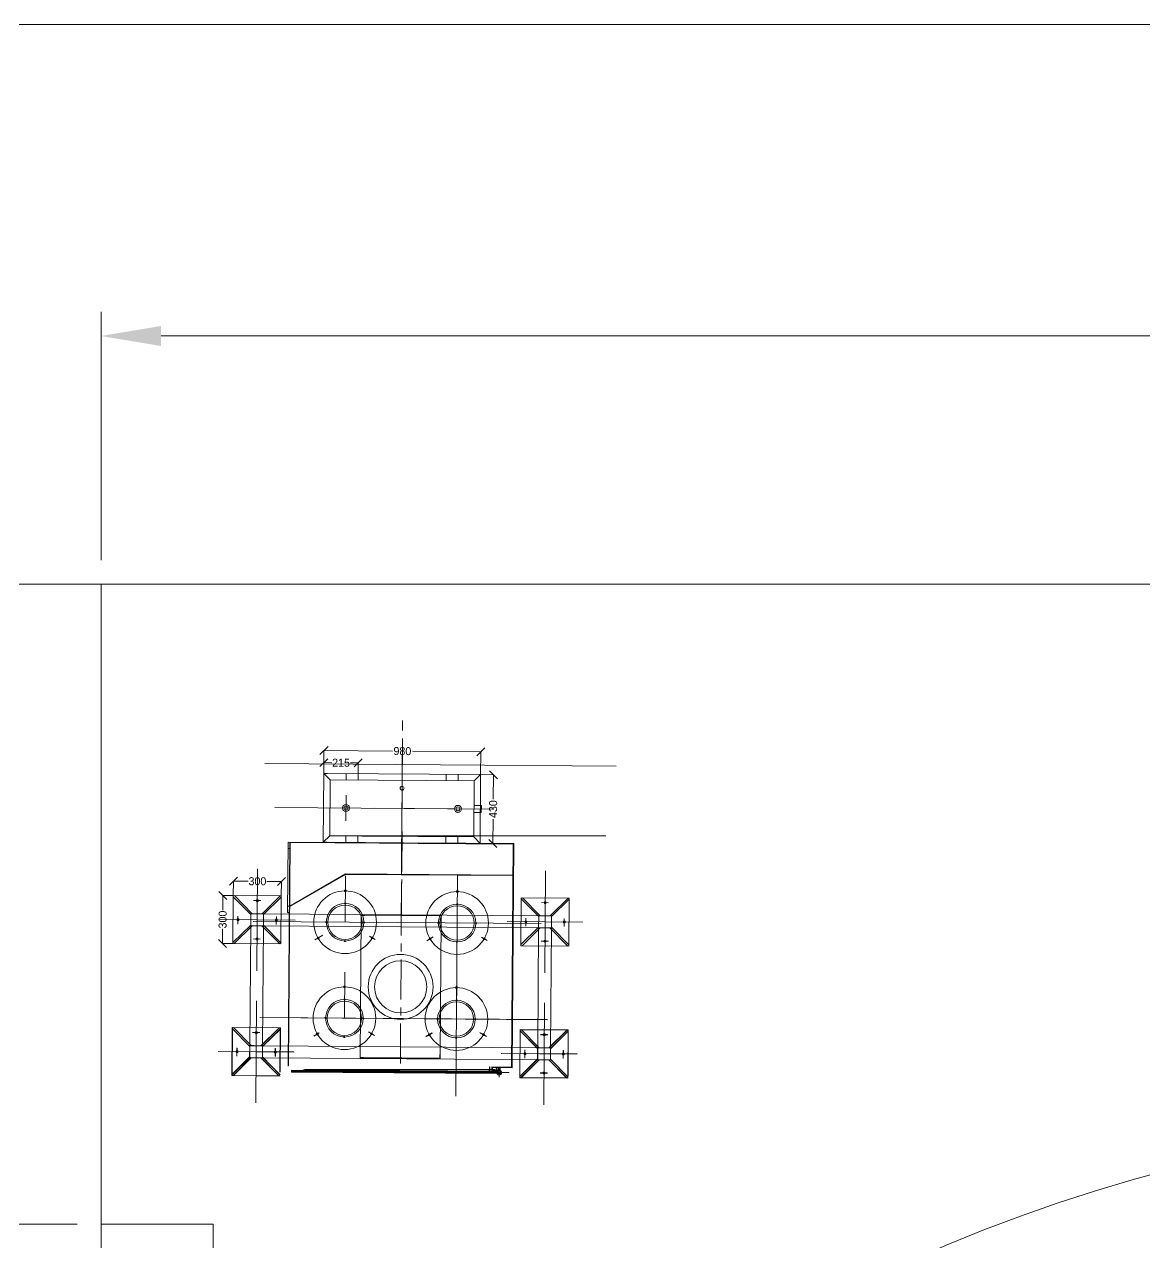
# Model space of a CAD drawing. Header units: inches. Extents: x 702888 to 852715, y 9845 to 271320.
# Drawn here: x 778733 to 785736, y 263037 to 270649 of the extents above; entities that cross this region are included whole.
import ezdxf

# ---------------------------------------------------------------- set-up
doc = ezdxf.new("R2010")
doc.units = ezdxf.units.IN
doc.header["$MEASUREMENT"] = 0
doc.header["$PDMODE"] = 34
doc.linetypes.add('CENTERX2', pattern=[4, 2.5, -0.5, 0.5, -0.5])
doc.linetypes.add('DASHED2', pattern=[0.375, 0.25, -0.125])
doc.layers.get('0').update_dxf_attribs({"lineweight": 5})
doc.layers.get('Defpoints').update_dxf_attribs({"lineweight": 5})
for name, color, linetype, lineweight in [('AM_5', 3, 'Continuous', 15), ('chain', 2, 'Continuous', 5), ('SHOP LAYOUT', 8, 'Continuous', 5)]:
    doc.layers.add(name, color=color, linetype=linetype, lineweight=lineweight)
doc.styles.add('s', font='simplex.shx', dxfattribs={"width": 0.8})
doc.dimstyles.new('mahesh$0', dxfattribs={"dimscale": 150, "dimtxt": 3, "dimasz": 2.5, "dimexe": 1, "dimexo": 1, "dimgap": 1, "dimtad": 1, "dimdec": 1, "dimzin": 12, "dimtxsty": 's', "dimcen": 2.5, "dimclrd": 1, "dimclre": 1, "dimclrt": 1, "dimadec": 0, "dimazin": 3, "dimtfac": 1, "dimtdec": 1, "dimtmove": 0, "dimatfit": 3, "dimfxl": 1, "dimlwd": 13, "dimlwe": 13, "dimarcsym": 0})
doc.dimstyles.get("Standard").update_dxf_attribs({"dimtxt": 0.18, "dimasz": 0.18, "dimexe": 0.18, "dimexo": 0.0625, "dimgap": 0.09, "dimtad": 0, "dimdec": 3, "dimzin": 0, "dimdsep": 46, "dimtxsty": 'Standard', "dimblk": 'OBLIQUE', "dimcen": 0.09, "dimadec": 0, "dimazin": 0, "dimtfac": 1, "dimtdec": 3, "dimtofl": 0, "dimtmove": 0, "dimatfit": 3, "dimfxl": 1, "dimtolj": 1, "dimtzin": 0, "dimarcsym": 0})

# ---------------------------------------------------------------- blocks, each defined once
blk = doc.blocks.new('_Oblique')
at = {"color": 0, "linetype": 'ByBlock', "lineweight": -2}
blk.add_line((-0.5, -0.5), (0.5, 0.5), dxfattribs=at)
blk = doc.blocks.new('*D443')
at = {"color": 0, "lineweight": -2, "transparency": 16777216}
for p, q in [((68980, 31023.2), (68981.1, 31166.5)), ((68981.1, 31166.3), (69408.5, 31163.1)), ((69961.1, 31158.9), (69533.7, 31162.2)), ((69960, 31015.9), (69961.1, 31159.1))]:
    blk.add_line(p, q, dxfattribs=at)
at = {"layer": 'Defpoints', "color": 0, "transparency": 16777216}
for p in [(69961.1, 31158.9), (68980, 31023.2), (69960, 31015.8)]:
    blk.add_point(p, dxfattribs=at)
at = {"color": 0, "lineweight": -2, "transparency": 16777216, "xscale": 50, "yscale": 50, "zscale": 50}
for p, rotation in [((68981.1, 31166.3), 179.5688046200124), ((69961.1, 31158.9), 359.5688046200124)]:
    blk.add_blockref('_Oblique', p, dxfattribs=dict(at, rotation=rotation))
at = {"color": 0, "transparency": 16777216, "insert": (69471.1, 31162.6), "char_height": 50, "attachment_point": 5, "rotation": 359.5688}
blk.add_mtext('\\A1;980', dxfattribs=at)
blk = doc.blocks.new('*D444')
at = {"color": 0, "lineweight": -2, "transparency": 16777216}
for p, q in [((69960.1, 31015.8), (70040.3, 31015.2)), ((70040.1, 31015.2), (70039, 30862.8)), ((70036.9, 30585.1), (70038, 30737.6)), ((69956.8, 30585.7), (70037, 30585.1))]:
    blk.add_line(p, q, dxfattribs=at)
at = {"layer": 'Defpoints', "color": 0, "transparency": 16777216}
for p in [(69960, 31015.8), (69956.8, 30585.7), (70036.9, 30585.1)]:
    blk.add_point(p, dxfattribs=at)
at = {"color": 0, "lineweight": -2, "transparency": 16777216, "xscale": 50, "yscale": 50, "zscale": 50}
for p, rotation in [((70040.1, 31015.2), 89.56880461999356), ((70036.9, 30585.1), 269.5688046199935)]:
    blk.add_blockref('_Oblique', p, dxfattribs=dict(at, rotation=rotation))
at = {"color": 0, "transparency": 16777216, "insert": (70038.5, 30800.2), "char_height": 50, "attachment_point": 5, "rotation": 89.5688}
blk.add_mtext('\\A1;430', dxfattribs=at)
blk = doc.blocks.new('*D445')
at = {"color": 0, "lineweight": -2, "transparency": 16777216}
for p, q in [((68980, 31023.2), (68980.5, 31090.8)), ((68980.5, 31090.6), (69029.6, 31090.3)), ((69195.5, 31089.1), (69146.4, 31089.4)), ((69195, 31021.6), (69195.5, 31089.3))]:
    blk.add_line(p, q, dxfattribs=at)
at = {"layer": 'Defpoints', "color": 0, "transparency": 16777216}
for p in [(68980.5, 31090.6), (68980, 31023.2), (69195, 31021.6)]:
    blk.add_point(p, dxfattribs=at)
at = {"color": 0, "lineweight": -2, "transparency": 16777216, "xscale": 50, "yscale": 50, "zscale": 50}
for p, rotation in [((68980.5, 31090.6), 179.5870625679276), ((69195.5, 31089.1), 359.5870625679277)]:
    blk.add_blockref('_Oblique', p, dxfattribs=dict(at, rotation=rotation))
at = {"color": 0, "transparency": 16777216, "insert": (69088, 31089.9), "char_height": 50, "attachment_point": 5, "rotation": 359.58706}
blk.add_mtext('\\A1;215', dxfattribs=at)
blk = doc.blocks.new('*D436')
at = {"color": 0, "lineweight": -2, "transparency": 16777216}
for p, q in [((68348.6, 30260.1), (68348, 30168.5)), ((68414.3, 30259.6), (68348.4, 30260.1)), ((68346.4, 29960.1), (68347.1, 30051.6)), ((68412.2, 29959.6), (68346.3, 29960.1))]:
    blk.add_line(p, q, dxfattribs=at)
at = {"layer": 'Defpoints', "color": 0, "transparency": 16777216}
for p in [(68414.4, 30259.6), (68346.4, 29960.1), (68412.2, 29959.6)]:
    blk.add_point(p, dxfattribs=at)
at = {"color": 0, "lineweight": -2, "transparency": 16777216, "xscale": 50, "yscale": 50, "zscale": 50}
for p, rotation in [((68348.6, 30260.1), 89.58706255794077), ((68346.4, 29960.1), 269.5870625579408)]:
    blk.add_blockref('_Oblique', p, dxfattribs=dict(at, rotation=rotation))
at = {"color": 0, "transparency": 16777216, "insert": (68347.5, 30110.1), "char_height": 50, "attachment_point": 5, "rotation": 89.58706}
blk.add_mtext('\\A1;300', dxfattribs=at)
blk = doc.blocks.new('*D404')
at = {"color": 0, "lineweight": -2, "transparency": 16777216}
for p, q in [((68414.4, 30259.6), (68415, 30350.4)), ((68415, 30350.3), (68506.6, 30349.6)), ((68715, 30348.1), (68623.5, 30348.8)), ((68714.4, 30257.5), (68715, 30348.3))]:
    blk.add_line(p, q, dxfattribs=at)
at = {"layer": 'Defpoints', "color": 0, "transparency": 16777216}
for p in [(68415, 30350.3), (68414.4, 30259.6), (68714.4, 30257.4)]:
    blk.add_point(p, dxfattribs=at)
at = {"color": 0, "lineweight": -2, "transparency": 16777216, "xscale": 50, "yscale": 50, "zscale": 50}
for p, rotation in [((68415, 30350.3), 179.5870625679276), ((68715, 30348.1), 359.5870625679277)]:
    blk.add_blockref('_Oblique', p, dxfattribs=dict(at, rotation=rotation))
at = {"color": 0, "transparency": 16777216, "insert": (68565, 30349.2), "char_height": 50, "attachment_point": 5, "rotation": 359.58706}
blk.add_mtext('\\A1;300', dxfattribs=at)
blk = doc.blocks.new('*D449')
at = {"layer": 'AM_5', "color": 1, "lineweight": 13, "transparency": 16777216}
for p, q in [((67437.6, 32206.2), (63847.7, 32206.2)), ((63997.7, 28581.2), (63997.7, 31831.2)), ((67437.6, 28206.2), (63847.7, 28206.2))]:
    blk.add_line(p, q, dxfattribs=at)
at = {"layer": 'AM_5', "color": 1, "transparency": 16777216}
for points in [[(63935.2, 31831.2), (64060.2, 31831.2), (63997.7, 32206.2)], [(63935.2, 28581.2), (64060.2, 28581.2), (63997.7, 28206.2)]]:
    blk.add_solid(points, dxfattribs=at)
at = {"layer": 'Defpoints', "color": 0, "transparency": 16777216}
for p in [(63997.7, 32206.2), (67587.6, 32206.2), (67587.6, 28206.2)]:
    blk.add_point(p, dxfattribs=at)
at = {"layer": 'AM_5', "color": 1, "transparency": 16777216, "insert": (63622.7, 30206.2), "char_height": 450, "attachment_point": 5, "rotation": 90, "style": 's'}
blk.add_mtext('4000', dxfattribs=at)
blk = doc.blocks.new('*D417')
at = {"layer": 'AM_5', "color": 1, "lineweight": 13, "transparency": 16777216}
for p, q in [((67587.6, 32356.2), (67587.6, 33906.8)), ((84945.6, 32356.2), (84945.6, 33906.8)), ((67962.6, 33756.8), (84570.6, 33756.8))]:
    blk.add_line(p, q, dxfattribs=at)
at = {"layer": 'AM_5', "color": 1, "transparency": 16777216}
for points in [[(67962.6, 33819.3), (67962.6, 33694.3), (67587.6, 33756.8)], [(84570.6, 33819.3), (84570.6, 33694.3), (84945.6, 33756.8)]]:
    blk.add_solid(points, dxfattribs=at)
at = {"layer": 'Defpoints', "color": 0, "transparency": 16777216}
for p in [(84945.6, 33756.8), (67587.6, 32206.2), (84945.6, 32206.2)]:
    blk.add_point(p, dxfattribs=at)
at = {"layer": 'AM_5', "color": 1, "transparency": 16777216, "insert": (76266.6, 34131.8), "char_height": 450, "attachment_point": 5, "style": 's'}
blk.add_mtext('17358', dxfattribs=at)
blk = doc.blocks.new('*D423')
at = {"layer": 'AM_5', "color": 1, "lineweight": 13, "transparency": 16777216}
for p, q in [((955.6, 28356.2), (955.6, 35854.2)), ((101808.6, 28356.2), (101808.6, 35854.2)), ((1330.6, 35704.2), (101433.6, 35704.2))]:
    blk.add_line(p, q, dxfattribs=at)
at = {"layer": 'AM_5', "color": 1, "transparency": 16777216}
for points in [[(1330.6, 35766.7), (1330.6, 35641.7), (955.6, 35704.2)], [(101433.6, 35766.7), (101433.6, 35641.7), (101808.6, 35704.2)]]:
    blk.add_solid(points, dxfattribs=at)
at = {"layer": 'Defpoints', "color": 0, "transparency": 16777216}
for p in [(101808.6, 35704.2), (955.6, 28206.2), (101808.6, 28206.2)]:
    blk.add_point(p, dxfattribs=at)
at = {"layer": 'AM_5', "color": 1, "transparency": 16777216, "insert": (51382.1, 36079.2), "char_height": 450, "attachment_point": 5, "style": 's'}
blk.add_mtext('100853', dxfattribs=at)
blk = doc.blocks.new('A$C76b9bb42')
at = {"color": 6}
blk.add_line((955.5667, 32206.1859), (105808.5667, 32206.1859), dxfattribs=at)
at = {"linetype": 'DASHED2', "ltscale": 300}
blk.add_line((67587.5667, 32206.1859), (955.5667, 32206.1859), dxfattribs=at)
for p, q in [((67587.5667, 28206.1859), (67587.5667, 32206.1859)), ((69465.4668, 30404.8024), (69471.2579, 31208.3248)), ((68980.027, 31023.1794), (68976.791, 30593.1916)), ((69003.9308, 31022.9995), (68980.027, 31023.1794)), ((69019.7249, 30982.8795), (68980.027, 31023.1794)), ((69959.9993, 31015.8043), (69003.9308, 31022.9995)), ((69120.0231, 31022.1258), (69119.722, 30982.127)), ((69195.0177, 31021.5614), (69194.7167, 30981.5626)), ((69745.0054, 31017.4223), (69744.7043, 30977.4234)), ((69820.0024, 31016.8579), (69819.6982, 30976.859)), ((69919.6994, 30976.1064), (69959.9993, 31015.8043)), ((69959.8194, 30991.9005), (69956.9426, 30609.6452)), ((69959.8194, 30991.9005), (69959.9993, 31015.8043)), ((69019.7249, 30982.8795), (69017.0909, 30632.8895)), ((69019.7249, 30982.8795), (69017.0909, 30632.8895)), ((69019.7249, 30982.8795), (69017.0909, 30632.8895)), ((69919.6994, 30976.1064), (69019.7249, 30982.8795)), ((69919.6994, 30976.1064), (69917.0654, 30626.1163)), ((69919.6994, 30976.1064), (69917.0654, 30626.1163)), ((69119.012, 30887.778), (69117.7981, 30726.4858)), ((70022.1023, 30800.3308), (68673.9062, 30810.4772)), ((70039.8589, 30800.1971), (69298.8885, 30805.7736)), ((69918.4431, 30779.1103), (69964.4418, 30778.7641)), ((69918.7742, 30823.109), (69964.7729, 30822.7629)), ((69964.7729, 30822.7629), (69964.4418, 30778.7641)), ((68976.791, 30593.1916), (69017.0909, 30632.8895)), ((69217.0852, 30631.3843), (69017.0909, 30632.8895)), ((69017.0909, 30632.8895), (70742.1981, 30632.8895)), ((69116.787, 30592.138), (69117.088, 30632.1369)), ((69191.7849, 30591.5736), (69192.0859, 30631.5725)), ((69217.0852, 30631.3843), (69917.0654, 30626.1163)), ((69741.7692, 30587.4266), (69742.0703, 30627.4333)), ((69816.7491, 30586.8389), (69817.0504, 30626.869)), ((69956.7627, 30585.7414), (69917.0654, 30626.1163)), ((69956.9426, 30609.6452), (69956.7627, 30585.7414)), ((68756.8164, 30594.6209), (68753.6453, 30154.6323)), ((68756.5281, 30554.6219), (68766.5278, 30554.5498)), ((68756.8164, 30594.6209), (70166.7798, 30584.4589)), ((68769.7944, 30591.5273), (70163.7582, 30581.4806)), ((69000.6947, 30593.0117), (68976.791, 30593.1916)), ((69716.77, 30587.6226), (69000.6947, 30593.0117)), ((69569.1474, 30585.7661), (70163.7582, 30581.4806)), ((69569.169, 30588.7661), (70166.7798, 30584.4589)), ((69956.7627, 30585.7414), (69716.7731, 30587.6226)), ((70163.7582, 30581.4806), (70153.7116, 29187.5168)), ((70166.7798, 30584.4589), (70156.6899, 29184.4953)), ((70166.7798, 30584.4589), (70156.6899, 29184.4953)), ((68565.6049, 30427.2099), (68561.0109, 29789.7958)), ((68565.6049, 30427.2099), (68561.0109, 29789.7958)), ((69113.2143, 30093.5393), (69115.2348, 30382.3308)), ((69815.3691, 30389.9865), (69805.396, 29006.2286)), ((70365.5581, 30414.2372), (70360.9641, 29776.8231)), ((70365.5581, 30414.2372), (70360.9641, 29776.8231)), ((68414.3928, 30259.58), (68412.2307, 29959.5878)), ((68523.5462, 30141.7192), (68414.3419, 30252.5092)), ((68414.3928, 30259.58), (68714.385, 30257.4179)), ((68533.15, 30146.2212), (68421.4637, 30259.5291)), ((68541.0426, 30228.6665), (68585.311, 30228.3474)), ((68707.3142, 30257.4689), (68594.0063, 30145.7826)), ((68714.3341, 30250.347), (68603.5442, 30141.1427)), ((68714.385, 30257.4179), (68712.2229, 29957.4257)), ((70214.3461, 30246.6073), (70212.184, 29946.6151)), ((70323.4995, 30128.7465), (70214.2951, 30239.5365)), ((70214.3461, 30246.6073), (70514.3383, 30244.4452)), ((70333.1033, 30133.2485), (70221.417, 30246.5564)), ((70507.2674, 30244.4962), (70393.9595, 30132.8099)), ((70514.2873, 30237.3743), (70403.4974, 30128.17)), ((70514.3383, 30244.4452), (70512.1762, 29944.453)), ((68753.6453, 30154.6323), (68763.645, 30154.5602)), ((68753.9336, 30194.6313), (68763.9333, 30194.5592)), ((70340.9959, 30215.6938), (70385.2643, 30215.3747)), ((68326.5603, 30110.2092), (68800.0555, 30106.7966)), ((68523.0709, 30075.7711), (68412.2817, 29966.6559)), ((68443.4736, 30131.9302), (68443.1114, 30081.6765)), ((68523.0387, 30071.2921), (68517.6334, 29321.3116)), ((68523.5792, 30146.2902), (68523.0387, 30071.2921)), ((68549.4424, 30071.1018), (68523.0387, 30071.2921)), ((68549.9829, 30146.0999), (68523.5792, 30146.2902)), ((68538.8783, 30097.6787), (70338.8066, 30084.7061)), ((68549.9829, 30146.0999), (68603.5771, 30145.7136)), ((68603.2089, 30094.6194), (68603.0366, 30070.7156)), ((68603.0695, 30075.2865), (68712.2739, 29964.4966)), ((68603.4048, 30121.8098), (68603.2089, 30094.6194)), ((68603.4048, 30121.8098), (68603.5771, 30145.7136)), ((70323.5324, 30133.3175), (68603.5771, 30145.7136)), ((68683.4674, 30130.2005), (68683.1052, 30079.9468)), ((69213.5252, 30136.3174), (69207.111, 29246.3406)), ((69237.4291, 30136.1452), (69213.5252, 30136.3174)), ((69713.5122, 30132.7139), (69237.4291, 30136.1452)), ((69713.34, 30108.8101), (69707.2702, 29266.6409)), ((69713.34, 30108.8101), (69713.5122, 30132.7139)), ((70126.5136, 30097.2365), (70600.0087, 30093.8239)), ((70243.4269, 30118.9575), (70243.0647, 30068.7038)), ((70323.5324, 30133.3175), (70322.9919, 30058.3194)), ((70349.9362, 30133.1272), (70323.5324, 30133.3175)), ((70349.9362, 30133.1272), (70403.5304, 30132.7409)), ((70403.1621, 30081.6467), (70402.9898, 30057.7429)), ((70403.3581, 30108.8371), (70403.1621, 30081.6467)), ((70403.3581, 30108.8371), (70403.5304, 30132.7409)), ((70483.4206, 30117.2278), (70483.0584, 30066.9741)), ((68532.5724, 30071.2234), (68419.3005, 29959.5369)), ((68549.4424, 30071.1018), (68603.0366, 30070.7156)), ((68593.4341, 30070.7848), (68705.1511, 29957.4767)), ((68597.6313, 29320.735), (68603.0366, 30070.7156)), ((68603.0366, 30070.7156), (70322.9919, 30058.3194)), ((68973.0184, 30011.6234), (68922.9582, 29982.3735)), ((69265.1726, 30005.8929), (69301.6946, 29984.8277)), ((69663.8049, 30001.2057), (69622.94, 29977.3285)), ((69965.205, 30000.8188), (70001.6764, 29979.7828)), ((70323.0242, 30062.7984), (70212.2349, 29953.6832)), ((70332.5256, 30058.2507), (70219.2537, 29946.5642)), ((70322.9919, 30058.3194), (70317.5866, 29308.3389)), ((70349.3957, 30058.1291), (70322.9919, 30058.3194)), ((70349.3957, 30058.1291), (70402.9898, 30057.7429)), ((70393.3874, 30057.8121), (70505.1043, 29944.504)), ((70397.5845, 29307.7623), (70402.9898, 30057.7429)), ((70403.0228, 30062.3138), (70512.2271, 29951.5239)), ((68412.2307, 29959.5878), (68712.2229, 29957.4257)), ((68539.3129, 29988.6727), (68583.5813, 29988.3536)), ((70212.184, 29946.6151), (70512.1762, 29944.453)), ((70339.2662, 29975.7), (70383.5346, 29975.3809)), ((69108.8001, 29493.5555), (69110.8206, 29782.3471)), ((69808.8719, 29488.5099), (69810.8924, 29777.3015)), ((68559.6591, 29602.2313), (68555.0651, 28964.8173)), ((68559.6591, 29602.2313), (68555.0651, 28964.8173)), ((70359.6123, 29589.2586), (70355.0183, 28951.8446)), ((70359.6123, 29589.2586), (70355.0183, 28951.8446)), ((68580.0887, 29498.3661), (70377.8622, 29485.4091)), ((68581.0815, 29497.3589), (70378.855, 29484.4019)), ((68407.4543, 29435.6086), (68405.2921, 29135.6164)), ((68408.447, 29434.6015), (68406.2849, 29134.6093)), ((68516.6077, 29317.7478), (68407.4033, 29428.5378)), ((68407.4543, 29435.6086), (68707.4465, 29433.4465)), ((68517.6004, 29316.7407), (68408.3961, 29427.5306)), ((68408.447, 29434.6015), (68708.4392, 29432.4394)), ((68526.2114, 29322.2498), (68414.5251, 29435.5577)), ((68527.2042, 29321.2426), (68415.5179, 29434.5505)), ((68534.104, 29404.6951), (68578.3724, 29404.376)), ((68535.0968, 29403.6879), (68579.3652, 29403.3688)), ((68700.3756, 29433.4975), (68587.0677, 29321.8112)), ((68701.3683, 29432.4903), (68588.0605, 29320.804)), ((68707.3955, 29426.3756), (68596.6056, 29317.1713)), ((68708.3883, 29425.3685), (68597.5983, 29316.1641)), ((68707.4465, 29433.4465), (68705.4566, 29157.3581)), ((68708.4392, 29432.4394), (68706.4494, 29156.351)), ((68951.0057, 29402.9442), (68917.5512, 29383.3969)), ((68951.9984, 29401.937), (68918.544, 29382.3897)), ((69258.3439, 29407.7363), (69296.2876, 29385.8511)), ((69259.3367, 29406.7291), (69297.2804, 29384.8439)), ((69657.6229, 29401.723), (69617.623, 29378.3513)), ((69658.6157, 29400.7159), (69618.6158, 29377.3441)), ((69956.2103, 29403.9627), (69996.3594, 29380.8055)), ((69957.2031, 29402.9556), (69997.3522, 29379.7983)), ((70207.4075, 29422.6359), (70205.2454, 29122.6437)), ((70208.4003, 29421.6288), (70206.2382, 29121.6366)), ((70316.5609, 29304.7751), (70207.3565, 29415.5651)), ((70207.4075, 29422.6359), (70507.3997, 29420.4738)), ((70317.5537, 29303.768), (70208.3493, 29414.5579)), ((70208.4003, 29421.6288), (70508.3925, 29419.4667)), ((70326.1647, 29309.2771), (70214.4784, 29422.585)), ((70327.1574, 29308.2699), (70215.4712, 29421.5778)), ((70334.0573, 29391.7224), (70378.3257, 29391.4033)), ((70335.0501, 29390.7152), (70379.3184, 29390.3961)), ((70500.3288, 29420.5248), (70387.021, 29308.8385)), ((70501.3216, 29419.5176), (70388.0137, 29307.8313)), ((70507.3487, 29413.4029), (70396.5588, 29304.1986)), ((70508.3415, 29412.3958), (70397.5516, 29303.1914)), ((70507.3997, 29420.4738), (70505.4099, 29144.3854)), ((70508.3925, 29419.4667), (70506.4026, 29143.3783)), ((68516.6406, 29322.3188), (68516.1001, 29247.3207)), ((68543.0444, 29322.1285), (68516.6406, 29322.3188)), ((68517.6334, 29321.3116), (68517.0928, 29246.3136)), ((68544.0371, 29321.1213), (68517.6334, 29321.3116)), ((68543.0444, 29322.1285), (68596.6385, 29321.7422)), ((68544.0371, 29321.1213), (68597.6313, 29320.735)), ((68596.4662, 29297.8384), (68596.6385, 29321.7422)), ((70316.5939, 29309.3461), (68596.6385, 29321.7422)), ((68597.459, 29296.8312), (68597.6313, 29320.735)), ((70317.5866, 29308.3389), (68597.6313, 29320.735)), ((68319.6217, 29286.2378), (68793.1169, 29282.8252)), ((68320.6145, 29285.2306), (68794.1096, 29281.818)), ((68516.1324, 29251.7997), (68405.3431, 29142.6845)), ((68517.1251, 29250.7925), (68406.3358, 29141.6773)), ((68525.6338, 29247.252), (68412.3619, 29135.5655)), ((68526.6265, 29246.2448), (68413.3547, 29134.5583)), ((68436.535, 29307.9588), (68436.1728, 29257.7051)), ((68437.5278, 29306.9516), (68437.1656, 29256.6979)), ((68516.0996, 29247.2582), (68596.098, 29246.7442)), ((68517.0924, 29246.2511), (68597.0908, 29245.737)), ((68586.4956, 29246.8134), (68698.2125, 29133.5053)), ((68587.4883, 29245.8062), (68699.2053, 29132.4981)), ((68596.2703, 29270.648), (68596.098, 29246.7442)), ((68596.098, 29246.7442), (70396.0512, 29233.7715)), ((68596.1309, 29251.3151), (68705.3353, 29140.5252)), ((68596.4662, 29297.8384), (68596.2703, 29270.648)), ((68597.263, 29269.6408), (68597.0908, 29245.737)), ((68597.0908, 29245.737), (70397.044, 29232.7643)), ((68597.1237, 29250.3079), (68706.3281, 29139.518)), ((68597.459, 29296.8312), (68597.263, 29269.6408)), ((68676.5288, 29306.2291), (68676.1666, 29255.9754)), ((68677.5216, 29305.2219), (68677.1594, 29254.9682)), ((69230.022, 29247.1755), (69206.1182, 29247.3477)), ((69231.0148, 29246.1683), (69207.111, 29246.3406)), ((69230.022, 29247.1755), (69706.1052, 29243.7442)), ((69231.0148, 29246.1683), (69707.098, 29242.737)), ((69706.2775, 29267.648), (69706.1052, 29243.7442)), ((69707.2702, 29266.6409), (69707.098, 29242.737)), ((70089.5757, 29273.4813), (70563.0709, 29270.0687)), ((70090.5685, 29272.4741), (70564.0637, 29269.0615)), ((70316.0856, 29238.827), (70205.2963, 29129.7118)), ((70317.0784, 29237.8198), (70206.2891, 29128.7046)), ((70325.587, 29234.2793), (70212.3151, 29122.5928)), ((70236.4883, 29294.9861), (70236.1261, 29244.7324)), ((70237.481, 29293.9789), (70237.1189, 29243.7252)), ((70316.5939, 29309.3461), (70316.0533, 29234.348)), ((70316.0533, 29234.348), (70396.0512, 29233.7715)), ((70342.4571, 29234.1577), (70316.0533, 29234.348)), ((70342.9976, 29309.1558), (70316.5939, 29309.3461)), ((70317.5866, 29308.3389), (70317.0461, 29233.3409)), ((70343.9904, 29308.1486), (70317.5866, 29308.3389)), ((70342.9976, 29309.1558), (70396.5918, 29308.7695)), ((70343.9904, 29308.1486), (70397.5845, 29307.7623)), ((70386.4488, 29233.8407), (70498.1657, 29120.5326)), ((70396.0512, 29233.7715), (70396.5918, 29308.7695)), ((70396.0842, 29238.3424), (70505.2886, 29127.5525)), ((70397.044, 29232.7643), (70397.5845, 29307.7623)), ((70397.077, 29237.3352), (70506.2813, 29126.5453)), ((70476.482, 29293.2564), (70476.1199, 29243.0027)), ((70477.4748, 29292.2492), (70477.1126, 29241.9955)), ((70061.2908, 29149.1819), (68776.893, 29158.4389)), ((70137.3159, 29153.6341), (68776.929, 29163.4388)), ((70061.3628, 29159.1817), (68776.965, 29168.4386)), ((70138.3086, 29152.6269), (68777.9218, 29162.4316)), ((70062.3556, 29158.1745), (68777.9578, 29167.4314)), ((70060.505, 29159.1878), (68850.5364, 29167.9084)), ((70061.4978, 29158.1807), (68851.5292, 29166.9012)), ((70057.5267, 29162.2094), (68853.558, 29170.8867)), ((70058.5195, 29161.2022), (68854.5507, 29169.8795)), ((70050.4155, 29172.6171), (68859.5365, 29172.6171)), ((70014.7224, 29189.5186), (70014.5278, 29162.5193)), ((70017.7223, 29189.497), (70014.7224, 29189.5186)), ((70015.7152, 29188.5114), (70015.5206, 29161.5121)), ((70018.7151, 29188.4898), (70015.7152, 29188.5114)), ((70017.7223, 29189.497), (70017.5277, 29162.4977)), ((70018.7151, 29188.4898), (70018.5205, 29161.4905)), ((70030.722, 29189.4033), (70030.5562, 29166.4039)), ((70030.5562, 29166.4039), (70050.5557, 29166.2597)), ((70030.722, 29189.4033), (70152.7188, 29188.524)), ((70031.7148, 29188.3961), (70031.549, 29165.3967)), ((70031.549, 29165.3967), (70051.5485, 29165.2525)), ((70031.7148, 29188.3961), (70153.7116, 29187.5168)), ((70033.7003, 29186.3817), (70033.5778, 29169.3822)), ((70033.5778, 29169.3822), (70050.5773, 29169.2597)), ((70033.7003, 29186.3817), (70155.6971, 29185.5025)), ((70034.6931, 29185.3745), (70034.5705, 29168.375)), ((70034.5705, 29168.375), (70051.5701, 29168.2525)), ((70034.6931, 29185.3745), (70156.6899, 29184.4953)), ((70050.5773, 29169.2597), (70050.5557, 29166.2597)), ((70051.5701, 29168.2525), (70051.5485, 29165.2525)), ((70057.6492, 29179.2089), (70057.5267, 29162.2094)), ((70057.6492, 29179.2089), (70060.6491, 29179.1873)), ((70058.642, 29178.2018), (70058.5195, 29161.2022)), ((70058.642, 29178.2018), (70061.6419, 29178.1801)), ((70060.6491, 29179.1873), (70060.505, 29159.1878)), ((70061.6419, 29178.1801), (70061.4978, 29158.1807)), ((70070.677, 29183.0196), (70070.5706, 29168.2577)), ((70070.6993, 29186.1151), (70070.677, 29183.0196)), ((70071.6698, 29182.0124), (70071.5634, 29167.2505)), ((70071.6921, 29185.1079), (70071.6698, 29182.0124)), ((70075.6488, 29179.0792), (70075.2748, 29127.1872)), ((70076.6415, 29178.072), (70076.2675, 29126.1801)), ((70080.6047, 29172.9478), (70080.5704, 29168.1856)), ((70080.6991, 29186.043), (70080.6047, 29172.9478)), ((70081.5975, 29171.9406), (70081.5631, 29167.1784)), ((70081.6918, 29185.0358), (70081.5975, 29171.9406)), ((70326.5798, 29233.2721), (70213.3079, 29121.5856)), ((70317.0461, 29233.3409), (70397.044, 29232.7643)), ((70343.4498, 29233.1506), (70317.0461, 29233.3409)), ((70387.4416, 29232.8335), (70499.1585, 29119.5254)), ((68405.2921, 29135.6164), (68705.2843, 29133.4543)), ((68406.2849, 29134.6093), (68706.2771, 29132.4471)), ((70062.2835, 29148.1747), (68777.8857, 29157.4317)), ((70205.2454, 29122.6437), (70505.2376, 29120.4816)), ((70206.2382, 29121.6366), (70506.2304, 29119.4744)), ((70332.3276, 29151.7286), (70376.596, 29151.4096)), ((70333.3204, 29150.7214), (70377.5887, 29150.4024)), ((70505.4099, 29144.3854), (70505.2376, 29120.4816)), ((70506.4026, 29143.3783), (70506.2304, 29119.4744))]:
    blk.add_line(p, q)
at = {"color": 8}
for p, q in [((68610.3465, 31084.9647), (70807.1011, 31069.1321)), ((68766.8161, 30594.5488), (68756.7263, 29194.5852)), ((68766.8161, 30594.5488), (68756.7263, 29194.5852)), ((68769.7944, 30591.5273), (68759.7478, 29197.5635)), ((68766.9116, 30191.5377), (69115.4104, 30392.0312)), ((69115.4325, 30395.0311), (68766.9332, 30194.5376)), ((69115.4104, 30392.0312), (70162.3384, 30384.4857)), ((69115.4325, 30395.0311), (70162.3601, 30387.4857))]:
    blk.add_line(p, q, dxfattribs=at)
blk.add_lwpolyline([(67587.5667, 32206.1859), (84945.5667, 32206.1859)])
blk.add_lwpolyline([(67587.5667, 28206.1859), (67587.5667, 27106.1859), (68287.5667, 27106.1859), (68287.5667, 28206.1859)], close=True)
for centre, radius in [((69469.3463, 30930.8893), 12.5), ((69118.405, 30807.1319), 22), ((69118.405, 30807.1319), 12.5), ((69818.3031, 30801.8646), 22), ((69818.3031, 30801.8646), 12.5), ((68564.1727, 30228.4998), 6.5), ((69114.5856, 30289.5345), 6), ((69814.5674, 30284.4895), 6), ((69114.0364, 30211.0364), 3), ((69814.0182, 30205.9915), 3), ((70364.126, 30215.5271), 6.5), ((68443.311, 30109.3677), 6.5), ((68683.3048, 30107.638), 6.5), ((68995.7174, 30094.3861), 3), ((69230.7113, 30092.6925), 3), ((69695.6992, 30089.3412), 3), ((69930.6931, 30087.6475), 3), ((70243.2643, 30096.395), 6.5), ((70483.258, 30094.6653), 6.5), ((68943.9846, 29994.6591), 6), ((69282.9972, 29995.612), 6), ((69643.9664, 29989.6141), 6), ((69982.9791, 29990.567), 6), ((68562.443, 29988.506), 6.5), ((69112.3675, 29976.0423), 3), ((69812.3493, 29970.9974), 3), ((70362.3963, 29975.5333), 6.5), ((69460.3116, 29689.5272), 203), ((69460.3116, 29689.5272), 163), ((69110.1713, 29689.5507), 6), ((69810.2432, 29684.5051), 6), ((69109.6221, 29611.0526), 3), ((69809.694, 29606.0071), 3), ((68990.3104, 29495.4095), 3), ((68991.3031, 29494.4023), 3), ((69225.3043, 29493.7159), 3), ((69226.297, 29492.7087), 3), ((69690.3822, 29490.3639), 3), ((69691.375, 29489.3568), 3), ((69925.3761, 29488.6703), 3), ((69926.3689, 29487.6631), 3), ((68557.2341, 29404.5284), 6.5), ((68558.2269, 29403.5212), 6.5), ((68938.5776, 29395.6825), 6), ((68939.5704, 29394.6753), 6), ((69277.5902, 29396.6354), 6), ((69278.583, 29395.6282), 6), ((69638.6494, 29390.6369), 6), ((69639.6422, 29389.6297), 6), ((69977.6621, 29391.5898), 6), ((69978.6548, 29390.5826), 6), ((70357.1874, 29391.5557), 6.5), ((70358.1802, 29390.5485), 6.5), ((69106.9605, 29377.0657), 3), ((69107.9533, 29376.0586), 3), ((69807.0323, 29372.0202), 3), ((69808.0251, 29371.013), 3), ((68436.3724, 29285.3963), 6.5), ((68437.3652, 29284.3892), 6.5), ((68676.3662, 29283.6666), 6.5), ((68677.3589, 29282.6595), 6.5), ((70236.3257, 29272.4236), 6.5), ((70237.3184, 29271.4165), 6.5), ((70476.3194, 29270.6939), 6.5), ((70477.3122, 29269.6868), 6.5), ((70075.4686, 29154.0799), 15), ((70075.4686, 29154.0799), 15), ((70075.4686, 29154.0799), 15), ((70076.4613, 29153.0727), 15), ((70076.4613, 29153.0727), 15), ((70076.4613, 29153.0727), 15), ((70075.4686, 29154.0799), 7.5), ((70076.4613, 29153.0727), 7.5), ((70355.4577, 29151.5619), 6.5), ((70356.4505, 29150.5547), 6.5)]:
    blk.add_circle(centre, radius)
for centre, radius in [((69113.2143, 30093.5393), 196), ((69813.1961, 30088.4943), 196), ((69113.2143, 30093.5393), 117.5), ((69113.2143, 30093.5393), 107.5), ((69813.1961, 30088.4943), 117.5), ((69813.1961, 30088.4943), 107.5), ((69108.8001, 29493.5555), 196), ((69808.8719, 29488.5099), 196), ((69108.8001, 29493.5555), 117.5), ((69108.8001, 29493.5555), 107.5), ((69808.8719, 29488.5099), 117.5), ((69808.8719, 29488.5099), 107.5)]:
    blk.add_circle(centre, radius, dxfattribs=at)
at = {"layer": 'SHOP LAYOUT', "linetype": 'CENTERX2', "ltscale": 100}
for p, q in [((69463.2052, 30091.0168), (69472.2405, 31353.1014)), ((69469.177, 30661.0462), (69458.1152, 29157.5293))]:
    blk.add_line(p, q, dxfattribs=at)
for base, p1, p2, angle, picture, middle in [((69961.0765, 31158.9435), (68980.027, 31023.1794), (69959.9993, 31015.8043), 359.56880462, '*D443', (69471.0904, 31162.6311)), ((68980.5132, 31090.6413), (69195.0177, 31021.5614), (68980.027, 31023.1794), 359.58706257, '*D445', (69088.0088, 31089.8666)), ((70036.864, 30585.1386), (69959.9993, 31015.8043), (69956.7627, 30585.7414), 89.56880462, '*D444', (70038.4823, 30800.17)), ((68415.0464, 30350.2592), (68714.385, 30257.4179), (68414.3928, 30259.58), 359.58706257, '*D404', (68565.0425, 30349.1782)), ((68346.4482, 29960.0619), (68414.3928, 30259.58), (68412.2307, 29959.5878), 269.58706256, '*D436', (68347.5293, 30110.058))]:
    dim = blk.add_linear_dim(base=base, p1=p1, p2=p2, angle=angle, dimstyle='Standard', override={"dimtxt": 50, "dimasz": 50, "dimdec": 0})
    dim.commit()
    dim.dimension.update_dxf_attribs({"geometry": picture, "text_midpoint": middle})
at = {"layer": 'AM_5'}
for base, p1, p2, picture, middle in [((101808.5667, 35704.1543), (955.5667, 28206.1859), (101808.5667, 28206.1859), '*D423', (51382.0667, 35704.1543)), ((84945.5667, 33756.8228), (67587.5667, 32206.1859), (84945.5667, 32206.1859), '*D417', (76266.5667, 33756.8228))]:
    dim = blk.add_linear_dim(base=base, p1=p1, p2=p2, dimstyle='mahesh$0', override={"dimfxl": 0.35}, dxfattribs=at)
    dim.commit()
    dim.dimension.update_dxf_attribs({"geometry": picture, "text_midpoint": middle, "dimtype": 128})
dim = blk.add_linear_dim(base=(63997.6642, 32206.1859), p1=(67587.5667, 28206.1859), p2=(67587.5667, 32206.1859), angle=90, dimstyle='mahesh$0', override={"dimfxl": 0.35}, dxfattribs=at)
dim.commit()
dim.dimension.update_dxf_attribs({"geometry": '*D449', "text_midpoint": (63622.6642, 30206.1859)})

msp = doc.modelspace()

# ---------------------------------------------------------------- linework, layer by layer
msp.add_circle((788386.798, 253839.31), 9967.954)

# ---------------------------------------------------------------- block references
at = {"layer": 'chain', "color": 1}
msp.add_blockref('A$C76b9bb42', (711625.145, 234945.321), dxfattribs=at)

doc.saveas('drawing.dxf')
